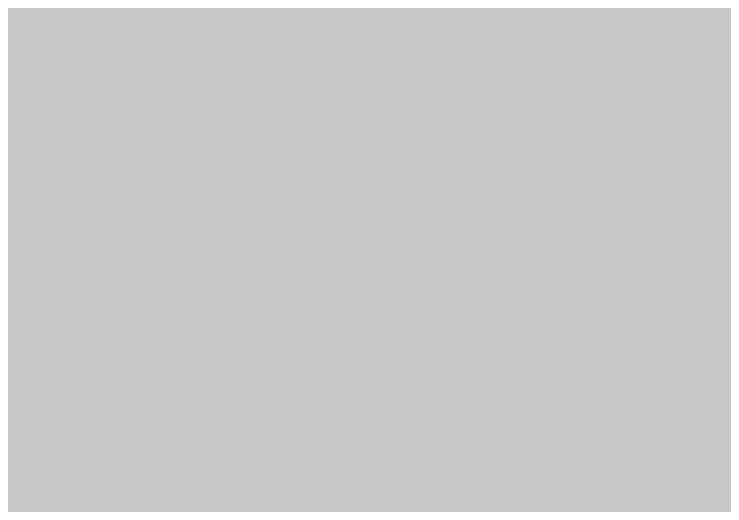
# Model space of a CAD drawing. Header units: inches. Extents: x 22 to 371, y 55 to 284.
# Drawn here: x 100.6236 to 101.0892, y 156.9634 to 157.2855 of the extents above; entities that cross this region are included whole.
import ezdxf

# ---------------------------------------------------------------- set-up
doc = ezdxf.new("R2010")
doc.units = ezdxf.units.IN
for name, color, linetype in [('Bottom Layer', 5, 'Continuous'), ('Bottom Solder', 6, 'Continuous'), ('Drill Drawing', 1, 'Continuous'), ('Layer 1', 16, 'Continuous'), ('Layer 2', 76, 'Continuous'), ('Top Layer', 1, 'Continuous'), ('Top Solder', 216, 'Continuous'), ('Via Holes', 16, 'Continuous')]:
    doc.layers.add(name, color=color, linetype=linetype)

msp = doc.modelspace()

# ---------------------------------------------------------------- hatches: boundary and pattern name
at = {"layer": 'Bottom Layer'}
h = msp.add_hatch(color=5, dxfattribs=at)
edge = h.paths.add_edge_path()
edge.add_arc((100.7872, 157.13465), 0.3, 0, 360)
at = {"layer": 'Bottom Solder'}
h = msp.add_hatch(color=6, dxfattribs=at)
edge = h.paths.add_edge_path()
edge.add_arc((100.7872, 157.13465), 0.4016, 0, 360)
at = {"layer": 'Layer 1'}
h = msp.add_hatch(color=16, dxfattribs=at)
edge = h.paths.add_edge_path()
edge.add_arc((100.7872, 157.13465), 0.3, 0, 360)
at = {"layer": 'Layer 2'}
h = msp.add_hatch(color=76, dxfattribs=at)
edge = h.paths.add_edge_path()
edge.add_arc((100.7872, 157.13465), 0.3, 0, 360)
at = {"layer": 'Top Layer'}
h = msp.add_hatch(color=1, dxfattribs=at)
edge = h.paths.add_edge_path()
edge.add_arc((100.7872, 157.13465), 0.3, 0, 360)
at = {"layer": 'Top Solder'}
h = msp.add_hatch(color=216, dxfattribs=at)
edge = h.paths.add_edge_path()
edge.add_arc((100.7872, 157.13465), 0.4016, 0, 360)
at = {"layer": 'Via Holes'}
h = msp.add_hatch(color=7, dxfattribs=at)
edge = h.paths.add_edge_path()
edge.add_arc((100.7872, 157.13465), 0.15, 0, 360)

# ---------------------------------------------------------------- linework, layer by layer
at = {"layer": 'Bottom Layer'}
msp.add_lwpolyline([(100.7872, 157.13465, 0.254, 0.254, 0), (101.1345, 156.78735, 0.254, 0.254, 0)], format="xyseb", dxfattribs=at)
msp.add_lwpolyline([(100.7237, 157.13465, 0.127, 0.127, 1), (100.8507, 157.13465, 0.127, 0.127, 1)], format="xyseb", close=True, dxfattribs=at)
at = {"layer": 'Drill Drawing'}
for points in [[(100.5332, 157.38865, 0.0508, 0.0508, 0), (100.7872, 157.26165, 0.0508, 0.0508, 0)], [(100.5332, 157.38865, 0.0508, 0.0508, 0), (100.6602, 157.13465, 0.0508, 0.0508, 0)], [(100.7872, 157.26165, 0.0508, 0.0508, 0), (101.0412, 157.38865, 0.0508, 0.0508, 0)], [(100.9142, 157.13465, 0.0508, 0.0508, 0), (101.0412, 157.38865, 0.0508, 0.0508, 0)], [(100.5332, 156.88065, 0.0508, 0.0508, 0), (100.6602, 157.13465, 0.0508, 0.0508, 0)], [(100.9142, 157.13465, 0.0508, 0.0508, 0), (101.0412, 156.88065, 0.0508, 0.0508, 0)], [(100.5332, 156.88065, 0.0508, 0.0508, 0), (100.7872, 157.00765, 0.0508, 0.0508, 0)], [(100.7872, 157.00765, 0.0508, 0.0508, 0), (101.0412, 156.88065, 0.0508, 0.0508, 0)]]:
    msp.add_lwpolyline(points, format="xyseb", dxfattribs=at)
for points in [[(100.7745, 157.26165, 0.0254, 0.0254, 1), (100.7999, 157.26165, 0.0254, 0.0254, 1)], [(100.7745, 157.26165, 0.0254, 0.0254, 1), (100.7999, 157.26165, 0.0254, 0.0254, 1)], [(100.6475, 157.13465, 0.0254, 0.0254, 1), (100.6729, 157.13465, 0.0254, 0.0254, 1)], [(100.6475, 157.13465, 0.0254, 0.0254, 1), (100.6729, 157.13465, 0.0254, 0.0254, 1)], [(100.9015, 157.13465, 0.0254, 0.0254, 1), (100.9269, 157.13465, 0.0254, 0.0254, 1)], [(100.9015, 157.13465, 0.0254, 0.0254, 1), (100.9269, 157.13465, 0.0254, 0.0254, 1)], [(100.7745, 157.00765, 0.0254, 0.0254, 1), (100.7999, 157.00765, 0.0254, 0.0254, 1)], [(100.7745, 157.00765, 0.0254, 0.0254, 1), (100.7999, 157.00765, 0.0254, 0.0254, 1)]]:
    msp.add_lwpolyline(points, format="xyseb", close=True, dxfattribs=at)
at = {"layer": 'Top Layer'}
msp.add_lwpolyline([(100.06045, 156.4079, 0.254, 0.254, 0), (100.7872, 157.13465, 0.254, 0.254, 0)], format="xyseb", dxfattribs=at)
msp.add_lwpolyline([(100.7237, 157.13465, 0.127, 0.127, 1), (100.8507, 157.13465, 0.127, 0.127, 1)], format="xyseb", close=True, dxfattribs=at)

doc.saveas('drawing.dxf')
